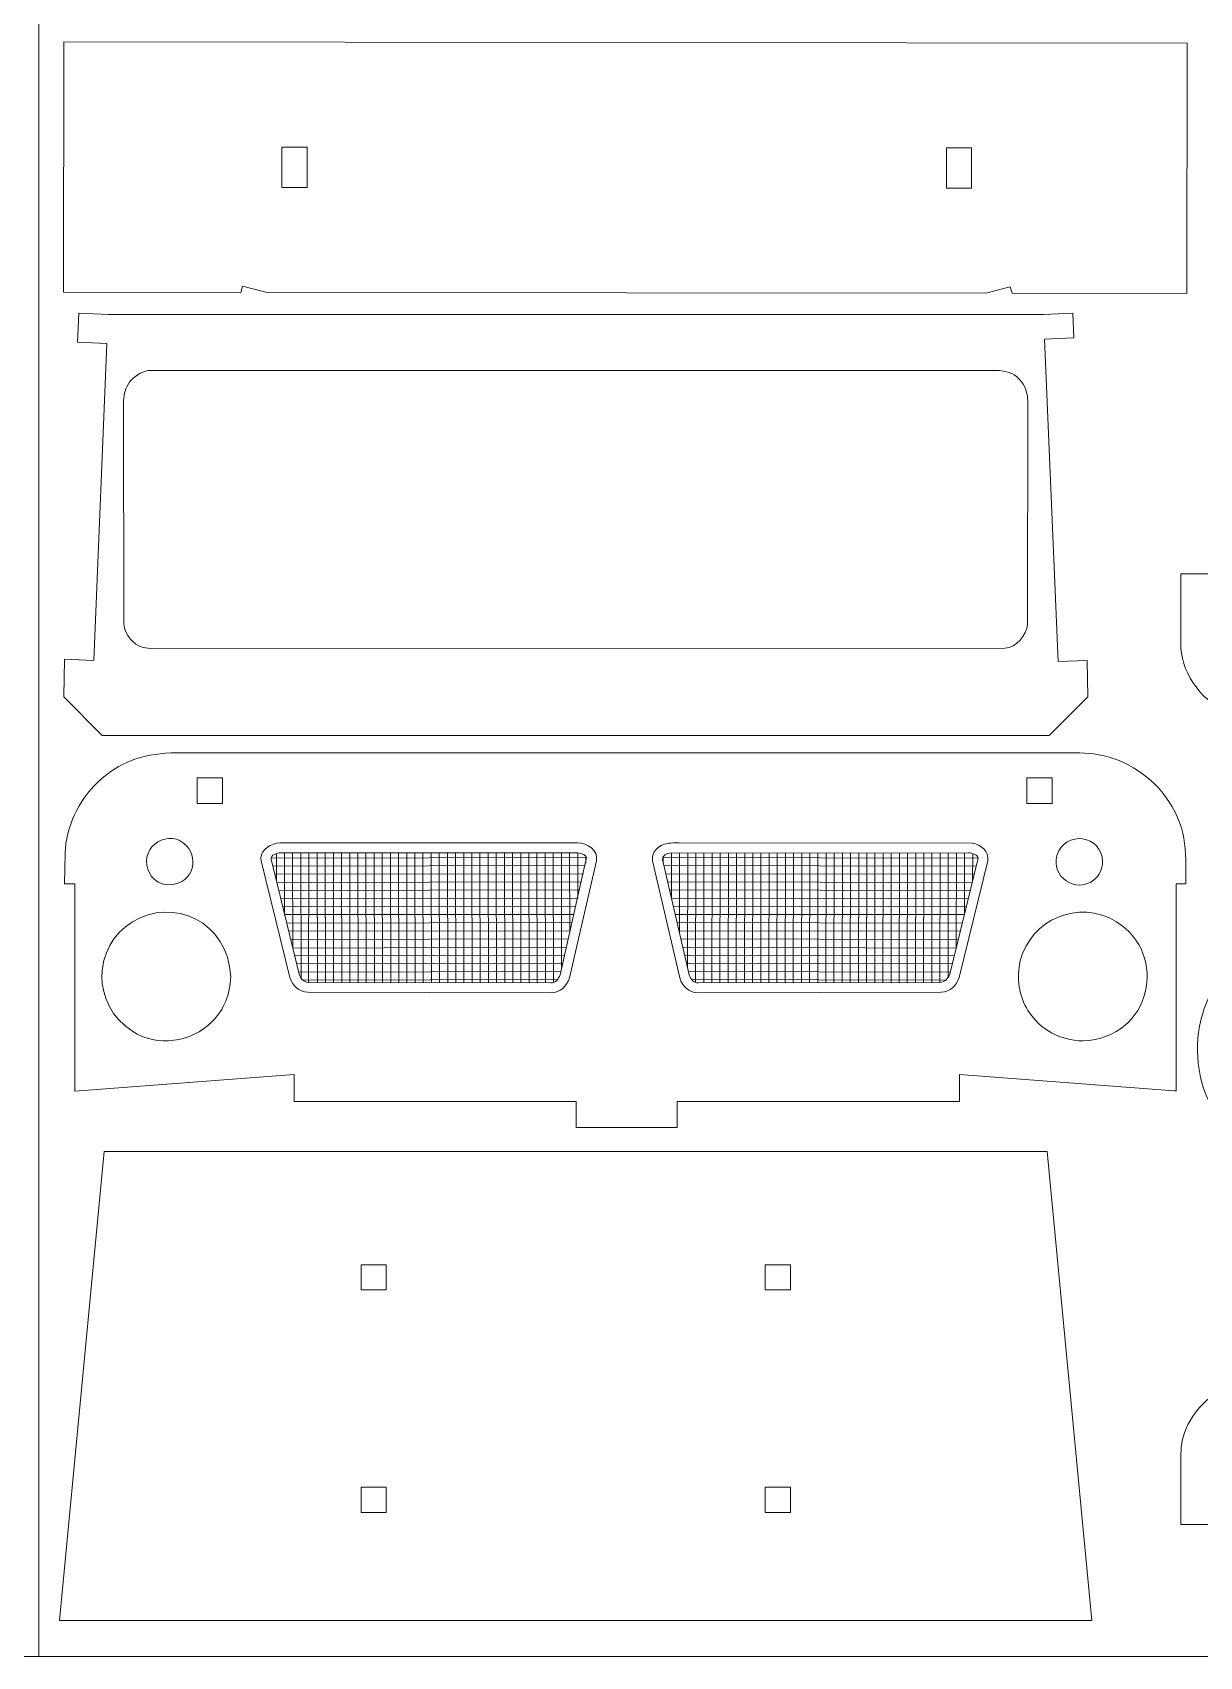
# Model space of a CAD drawing. Header units: millimetres. Extents: x 286 to 667, y 349 to 1219.
# Drawn here: x 475.7 to 593.5, y 349.3 to 513.3 of the extents above; entities that cross this region are included whole.
import ezdxf

# ---------------------------------------------------------------- set-up
doc = ezdxf.new("R2010")
doc.units = ezdxf.units.MM
doc.header["$MEASUREMENT"] = 0
doc.layers.add('Camada 1', color=7, linetype='Continuous')

msp = doc.modelspace()

# ---------------------------------------------------------------- linework, layer by layer
at = {"layer": 'Camada 1', "color": 3, "lineweight": 0}
for points in [[(286.362, 349.323), (476.362, 349.323), (476.362, 639.323), (286.362, 639.323), (286.362, 349.323)], [(476.362, 349.323), (666.362, 349.323), (666.362, 639.323), (476.362, 639.323), (476.362, 349.323)]]:
    msp.add_lwpolyline(points, close=True, dxfattribs=at)
at = {"layer": 'Camada 1', "color": 5, "lineweight": 9}
for points, knots in [([(571.9558, 486.9475), (571.9558, 486.9475), (499.3808, 487.0226), (499.3808, 487.0226), (499.3808, 487.0226), (499.3808, 487.0226), (496.9058, 487.6726), (496.9058, 487.6726), (496.9058, 487.6726), (496.9058, 487.6726), (496.7308, 487.0226), (496.7308, 487.0226), (496.7308, 487.0226), (496.7308, 487.0226), (478.8308, 487.0475), (478.8308, 487.0475), (478.8308, 487.0475), (478.8308, 487.0475), (478.8558, 512.3226), (478.8558, 512.3226), (478.8558, 512.3226), (478.8558, 512.3226), (592.2558, 512.1976), (592.2558, 512.1976), (592.2558, 512.1976), (592.2558, 512.1976), (592.2308, 486.9226), (592.2308, 486.9226), (592.2308, 486.9226), (592.2308, 486.9226), (574.5808, 486.9475), (574.5808, 486.9475), (574.5808, 486.9475), (574.5808, 486.9475), (574.4058, 487.5976), (574.4058, 487.5976), (574.4058, 487.5976), (574.4058, 487.5976), (571.9558, 486.9475), (571.9558, 486.9475)], [0, 0, 0, 0, 0.09090909, 0.09090909, 0.09090909, 0.09090909, 0.18181818, 0.18181818, 0.18181818, 0.18181818, 0.27272727, 0.27272727, 0.27272727, 0.27272727, 0.36363636, 0.36363636, 0.36363636, 0.36363636, 0.45454545, 0.45454545, 0.45454545, 0.45454545, 0.54545455, 0.54545455, 0.54545455, 0.54545455, 0.63636364, 0.63636364, 0.63636364, 0.63636364, 0.72727273, 0.72727273, 0.72727273, 0.72727273, 0.81818182, 0.81818182, 0.81818182, 0.81818182, 1, 1, 1, 1]), ([(577.8559, 482.3101), (577.8559, 482.3101), (580.8309, 482.4351), (580.8309, 482.4351), (580.8309, 482.4351), (580.8309, 482.4351), (580.7058, 484.9351), (580.7058, 484.9351), (580.7058, 484.9351), (580.7058, 484.9351), (577.7558, 484.8101), (577.7558, 484.8101), (577.7558, 484.8101), (577.7558, 484.8101), (483.3308, 484.8101), (483.3308, 484.8101), (483.3308, 484.8101), (483.3308, 484.8101), (480.3808, 484.9351), (480.3808, 484.9351), (480.3808, 484.9351), (480.3808, 484.9351), (480.2558, 482.0101), (480.2558, 482.0101), (480.2558, 482.0101), (480.2558, 482.0101), (483.2058, 481.8851), (483.2058, 481.8851), (483.2058, 481.8851), (483.2058, 481.8851), (481.9058, 449.8851), (481.9058, 449.8851), (481.9058, 449.8851), (481.9058, 449.8851), (478.9308, 450.0101), (478.9308, 450.0101), (478.9308, 450.0101), (478.9308, 450.0101), (478.8558, 446.1851), (478.8558, 446.1851), (478.8558, 446.1851), (478.8558, 446.1851), (482.7558, 442.3101), (482.7558, 442.3101), (482.7558, 442.3101), (482.7558, 442.3101), (578.3308, 442.3101), (578.3308, 442.3101), (578.3308, 442.3101), (578.3308, 442.3101), (582.2308, 446.1851), (582.2308, 446.1851), (582.2308, 446.1851), (582.2308, 446.1851), (582.1808, 449.8851), (582.1808, 449.8851), (582.1808, 449.8851), (582.1808, 449.8851), (579.2308, 449.7601), (579.2308, 449.7601), (579.2308, 449.7601), (579.2308, 449.7601), (577.8559, 482.3101), (577.8559, 482.3101)], [0, 0, 0, 0, 0.05882353, 0.05882353, 0.05882353, 0.05882353, 0.11764706, 0.11764706, 0.11764706, 0.11764706, 0.17647059, 0.17647059, 0.17647059, 0.17647059, 0.23529412, 0.23529412, 0.23529412, 0.23529412, 0.29411765, 0.29411765, 0.29411765, 0.29411765, 0.35294118, 0.35294118, 0.35294118, 0.35294118, 0.41176471, 0.41176471, 0.41176471, 0.41176471, 0.47058824, 0.47058824, 0.47058824, 0.47058824, 0.52941176, 0.52941176, 0.52941176, 0.52941176, 0.58823529, 0.58823529, 0.58823529, 0.58823529, 0.64705882, 0.64705882, 0.64705882, 0.64705882, 0.70588235, 0.70588235, 0.70588235, 0.70588235, 0.76470588, 0.76470588, 0.76470588, 0.76470588, 0.82352941, 0.82352941, 0.82352941, 0.82352941, 0.88235294, 0.88235294, 0.88235294, 0.88235294, 1, 1, 1, 1]), ([(573.3058, 479.1601), (573.3058, 479.1601), (487.3808, 479.1351), (487.3808, 479.1351), (487.3808, 479.1351), (486.7053, 479.0075), (485.8857, 478.546), (485.5058, 477.9601), (485.5058, 477.9601), (485.0807, 477.3046), (484.9525, 476.8651), (484.9058, 476.0851), (484.9058, 476.0851), (484.9058, 476.0851), (484.9308, 453.5351), (484.9308, 453.5351), (484.9308, 453.5351), (485.0621, 452.4733), (485.8385, 451.4748), (486.8808, 451.1851), (486.8808, 451.1851), (486.8808, 451.1851), (487.5808, 451.0851), (487.5808, 451.0851), (487.5808, 451.0851), (487.5808, 451.0851), (573.8809, 451.1101), (573.8809, 451.1101), (573.8809, 451.1101), (574.9623, 451.1717), (576.0872, 452.4311), (576.1558, 453.5351), (576.1558, 453.5351), (576.1558, 453.5351), (576.1808, 476.0851), (576.1808, 476.0851), (576.1808, 476.0851), (576.1417, 476.7385), (575.9974, 477.4372), (575.5808, 477.9601), (575.5808, 477.9601), (574.8044, 478.9347), (574.3624, 478.92), (573.3058, 479.1601)], [0, 0, 0, 0, 0.08333333, 0.08333333, 0.08333333, 0.08333333, 0.16666667, 0.16666667, 0.16666667, 0.16666667, 0.25, 0.25, 0.25, 0.25, 0.33333333, 0.33333333, 0.33333333, 0.33333333, 0.41666667, 0.41666667, 0.41666667, 0.41666667, 0.5, 0.5, 0.5, 0.5, 0.58333333, 0.58333333, 0.58333333, 0.58333333, 0.66666667, 0.66666667, 0.66666667, 0.66666667, 0.75, 0.75, 0.75, 0.75, 0.83333333, 0.83333333, 0.83333333, 0.83333333, 1, 1, 1, 1]), ([(613.9015, 373.1601), (615.0091, 371.0557), (614.8265, 370.1025), (614.8265, 367.6601), (614.8265, 367.6601), (614.8265, 367.6601), (614.8265, 362.6101), (614.8265, 362.6101), (614.8265, 362.6101), (614.8265, 362.6101), (605.7765, 362.6351), (605.7765, 362.6351), (605.7765, 362.6351), (605.7765, 362.6351), (605.7765, 354.7851), (605.7765, 354.7851), (605.7765, 354.7851), (605.7765, 354.7851), (604.5015, 354.7851), (604.5015, 354.7851), (604.5015, 354.7851), (604.5015, 354.7851), (604.5015, 352.2351), (604.5015, 352.2351), (604.5015, 352.2351), (604.5015, 352.2351), (601.9515, 352.2351), (601.9515, 352.2351), (601.9515, 352.2351), (601.9515, 352.2351), (601.9515, 354.7851), (601.9515, 354.7851), (601.9515, 354.7851), (601.9515, 354.7851), (600.6765, 354.8101), (600.6765, 354.8101), (600.6765, 354.8101), (600.6765, 354.8101), (600.6765, 362.6351), (600.6765, 362.6351), (600.6765, 362.6351), (600.6765, 362.6351), (591.6265, 362.6351), (591.6265, 362.6351), (591.6265, 362.6351), (591.6265, 363.8572), (591.5664, 369.9239), (591.6765, 370.6351), (591.6765, 370.6351), (592.0352, 372.9526), (593.608, 375.0941), (595.6765, 376.1851), (595.6765, 376.1851), (598.3833, 377.6128), (599.7901, 380.3786), (599.9265, 383.3851), (599.9265, 383.3851), (599.9265, 383.3851), (599.9265, 400.6851), (599.9265, 400.6851), (599.9265, 400.6851), (598.5068, 401.1583), (597.9099, 401.3255), (596.7015, 402.3601), (596.7015, 402.3601), (592.0418, 406.3497), (592.0298, 415.8562), (597.6265, 419.5851), (597.6265, 419.5851), (598.3243, 420.05), (599.1375, 420.2971), (599.9265, 420.5601), (599.9265, 420.5601), (599.9265, 420.5601), (599.9265, 437.8601), (599.9265, 437.8601), (599.9265, 437.8601), (599.8046, 440.7919), (598.6597, 442.9734), (596.2765, 444.6851), (596.2765, 444.6851), (594.9298, 445.6524), (594.3856, 445.5736), (593.1265, 447.2351), (593.1265, 447.2351), (592.3227, 448.2957), (591.7212, 449.7778), (591.6265, 451.1101), (591.6265, 451.1101), (591.6265, 451.1101), (591.6265, 458.6351), (591.6265, 458.6351), (591.6265, 458.6351), (591.6265, 458.6351), (600.6515, 458.6351), (600.6515, 458.6351), (600.6515, 458.6351), (600.6515, 458.6351), (600.6515, 466.4601), (600.6515, 466.4601), (600.6515, 466.4601), (600.6515, 466.4601), (601.9265, 466.4601), (601.9265, 466.4601), (601.9265, 466.4601), (601.9265, 466.4601), (601.9265, 469.0101), (601.9265, 469.0101), (601.9265, 469.0101), (601.9265, 469.0101), (604.4765, 469.0101), (604.4765, 469.0101), (604.4765, 469.0101), (604.4765, 469.0101), (604.4765, 466.4601), (604.4765, 466.4601), (604.4765, 466.4601), (604.4765, 466.4601), (605.7765, 466.4601), (605.7765, 466.4601), (605.7765, 466.4601), (605.7765, 466.4601), (605.7765, 458.6351), (605.7765, 458.6351), (605.7765, 458.6351), (605.7765, 458.6351), (614.8265, 458.6351), (614.8265, 458.6351), (614.8265, 458.6351), (614.8265, 457.3316), (614.8906, 451.4822), (614.7765, 450.6601), (614.7765, 450.6601), (614.6504, 449.7516), (614.3237, 448.9052), (613.8765, 448.1101), (613.8765, 448.1101), (613.8765, 448.1101), (623.4765, 448.1101), (623.4765, 448.1101), (623.4765, 448.1101), (623.4765, 448.1101), (623.4765, 445.5351), (623.4765, 445.5351), (623.4765, 445.5351), (623.4765, 445.5351), (614.5265, 445.5351), (614.5265, 445.5351), (614.5265, 445.5351), (614.5265, 445.5351), (614.5265, 442.9601), (614.5265, 442.9601), (614.5265, 442.9601), (614.5265, 442.9601), (616.5265, 442.9601), (616.5265, 442.9601), (616.5265, 442.9601), (616.5265, 442.9601), (616.5265, 440.4101), (616.5265, 440.4101), (616.5265, 440.4101), (616.5265, 440.4101), (606.9515, 440.4101), (606.9515, 440.4101), (606.9515, 440.4101), (606.6916, 439.5784), (606.5515, 438.7326), (606.5515, 437.8601), (606.5515, 437.8601), (606.5515, 437.8601), (606.5515, 420.5851), (606.5515, 420.5851), (606.5515, 420.5851), (608.3342, 419.9484), (609.1997, 419.6205), (610.5765, 418.0601), (610.5765, 418.0601), (613.6923, 414.5289), (613.9183, 408.7377), (611.6015, 404.6101), (611.6015, 404.6101), (610.7669, 403.1232), (609.2422, 401.6941), (607.6265, 401.0601), (607.6265, 401.0601), (607.6265, 401.0601), (606.5515, 400.6851), (606.5515, 400.6851), (606.5515, 400.6851), (606.5515, 400.6851), (606.5515, 383.3851), (606.5515, 383.3851), (606.5515, 383.3851), (606.5786, 382.2987), (606.6977, 381.8753), (606.9515, 380.8601), (606.9515, 380.8601), (606.9515, 380.8601), (616.5265, 380.8601), (616.5265, 380.8601), (616.5265, 380.8601), (616.5265, 380.8601), (616.5265, 378.2851), (616.5265, 378.2851), (616.5265, 378.2851), (616.5265, 378.2851), (614.5265, 378.2851), (614.5265, 378.2851), (614.5265, 378.2851), (614.5265, 378.2851), (614.5265, 375.7101), (614.5265, 375.7101), (614.5265, 375.7101), (614.5265, 375.7101), (623.4765, 375.7101), (623.4765, 375.7101), (623.4765, 375.7101), (623.4765, 375.7101), (623.4765, 373.1601), (623.4765, 373.1601), (623.4765, 373.1601), (623.4765, 373.1601), (613.9015, 373.1601), (613.9015, 373.1601)], [0, 0, 0, 0, 0.01754386, 0.01754386, 0.01754386, 0.01754386, 0.03508772, 0.03508772, 0.03508772, 0.03508772, 0.05263158, 0.05263158, 0.05263158, 0.05263158, 0.07017544, 0.07017544, 0.07017544, 0.07017544, 0.0877193, 0.0877193, 0.0877193, 0.0877193, 0.10526316, 0.10526316, 0.10526316, 0.10526316, 0.12280702, 0.12280702, 0.12280702, 0.12280702, 0.14035088, 0.14035088, 0.14035088, 0.14035088, 0.15789474, 0.15789474, 0.15789474, 0.15789474, 0.1754386, 0.1754386, 0.1754386, 0.1754386, 0.19298246, 0.19298246, 0.19298246, 0.19298246, 0.21052632, 0.21052632, 0.21052632, 0.21052632, 0.22807018, 0.22807018, 0.22807018, 0.22807018, 0.24561404, 0.24561404, 0.24561404, 0.24561404, 0.26315789, 0.26315789, 0.26315789, 0.26315789, 0.28070175, 0.28070175, 0.28070175, 0.28070175, 0.29824561, 0.29824561, 0.29824561, 0.29824561, 0.31578947, 0.31578947, 0.31578947, 0.31578947, 0.33333333, 0.33333333, 0.33333333, 0.33333333, 0.35087719, 0.35087719, 0.35087719, 0.35087719, 0.36842105, 0.36842105, 0.36842105, 0.36842105, 0.38596491, 0.38596491, 0.38596491, 0.38596491, 0.40350877, 0.40350877, 0.40350877, 0.40350877, 0.42105263, 0.42105263, 0.42105263, 0.42105263, 0.43859649, 0.43859649, 0.43859649, 0.43859649, 0.45614035, 0.45614035, 0.45614035, 0.45614035, 0.47368421, 0.47368421, 0.47368421, 0.47368421, 0.49122807, 0.49122807, 0.49122807, 0.49122807, 0.50877193, 0.50877193, 0.50877193, 0.50877193, 0.52631579, 0.52631579, 0.52631579, 0.52631579, 0.54385965, 0.54385965, 0.54385965, 0.54385965, 0.56140351, 0.56140351, 0.56140351, 0.56140351, 0.57894737, 0.57894737, 0.57894737, 0.57894737, 0.59649123, 0.59649123, 0.59649123, 0.59649123, 0.61403509, 0.61403509, 0.61403509, 0.61403509, 0.63157895, 0.63157895, 0.63157895, 0.63157895, 0.64912281, 0.64912281, 0.64912281, 0.64912281, 0.66666667, 0.66666667, 0.66666667, 0.66666667, 0.68421053, 0.68421053, 0.68421053, 0.68421053, 0.70175439, 0.70175439, 0.70175439, 0.70175439, 0.71929825, 0.71929825, 0.71929825, 0.71929825, 0.73684211, 0.73684211, 0.73684211, 0.73684211, 0.75438596, 0.75438596, 0.75438596, 0.75438596, 0.77192982, 0.77192982, 0.77192982, 0.77192982, 0.78947368, 0.78947368, 0.78947368, 0.78947368, 0.80701754, 0.80701754, 0.80701754, 0.80701754, 0.8245614, 0.8245614, 0.8245614, 0.8245614, 0.84210526, 0.84210526, 0.84210526, 0.84210526, 0.85964912, 0.85964912, 0.85964912, 0.85964912, 0.87719298, 0.87719298, 0.87719298, 0.87719298, 0.89473684, 0.89473684, 0.89473684, 0.89473684, 0.9122807, 0.9122807, 0.9122807, 0.9122807, 0.92982456, 0.92982456, 0.92982456, 0.92982456, 0.94736842, 0.94736842, 0.94736842, 0.94736842, 0.96491228, 0.96491228, 0.96491228, 0.96491228, 1, 1, 1, 1]), ([(489.6677, 440.5351), (486.7766, 440.4142), (484.398, 439.5786), (482.2677, 437.5601), (482.2677, 437.5601), (480.3692, 435.7613), (479.093, 433.0458), (478.9927, 430.435), (478.9927, 430.435), (478.9927, 430.435), (478.9427, 427.31), (478.9427, 427.31), (478.9427, 427.31), (478.9427, 427.31), (479.9677, 427.31), (479.9677, 427.31), (479.9677, 427.31), (479.9677, 427.31), (479.9677, 406.3851), (479.9677, 406.3851), (479.9677, 406.3851), (479.9677, 406.3851), (502.1177, 408.0851), (502.1177, 408.0851), (502.1177, 408.0851), (502.1177, 408.0851), (502.1177, 405.3601), (502.1177, 405.3601), (502.1177, 405.3601), (502.1177, 405.3601), (530.5927, 405.3601), (530.5927, 405.3601), (530.5927, 405.3601), (530.5927, 405.3601), (530.5927, 402.7101), (530.5927, 402.7101), (530.5927, 402.7101), (530.5927, 402.7101), (540.7928, 402.7101), (540.7928, 402.7101), (540.7928, 402.7101), (540.7928, 402.7101), (540.7928, 405.3601), (540.7928, 405.3601), (540.7928, 405.3601), (540.7928, 405.3601), (569.2677, 405.3601), (569.2677, 405.3601), (569.2677, 405.3601), (569.2677, 405.3601), (569.2677, 408.0851), (569.2677, 408.0851), (569.2677, 408.0851), (569.2677, 408.0851), (590.9427, 406.4351), (590.9427, 406.4351), (590.9427, 406.4351), (590.9427, 406.4351), (591.1427, 406.4351), (591.1427, 406.4351), (591.1427, 406.4351), (591.1427, 406.4351), (591.1427, 427.31), (591.1427, 427.31), (591.1427, 427.31), (591.1427, 427.31), (592.1427, 427.31), (592.1427, 427.31), (592.1427, 427.31), (592.1427, 430.7854), (592.262, 433.1734), (590.0177, 436.21), (590.0177, 436.21), (588.385, 438.4191), (585.5846, 440.1268), (582.8427, 440.4351), (582.8427, 440.4351), (582.8427, 440.4351), (581.4427, 440.5351), (581.4427, 440.5351), (581.4427, 440.5351), (581.4427, 440.5351), (489.6677, 440.5351), (489.6677, 440.5351)], [0, 0, 0, 0, 0.04545455, 0.04545455, 0.04545455, 0.04545455, 0.09090909, 0.09090909, 0.09090909, 0.09090909, 0.13636364, 0.13636364, 0.13636364, 0.13636364, 0.18181818, 0.18181818, 0.18181818, 0.18181818, 0.22727273, 0.22727273, 0.22727273, 0.22727273, 0.27272727, 0.27272727, 0.27272727, 0.27272727, 0.31818182, 0.31818182, 0.31818182, 0.31818182, 0.36363636, 0.36363636, 0.36363636, 0.36363636, 0.40909091, 0.40909091, 0.40909091, 0.40909091, 0.45454545, 0.45454545, 0.45454545, 0.45454545, 0.5, 0.5, 0.5, 0.5, 0.54545455, 0.54545455, 0.54545455, 0.54545455, 0.59090909, 0.59090909, 0.59090909, 0.59090909, 0.63636364, 0.63636364, 0.63636364, 0.63636364, 0.68181818, 0.68181818, 0.68181818, 0.68181818, 0.72727273, 0.72727273, 0.72727273, 0.72727273, 0.77272727, 0.77272727, 0.77272727, 0.77272727, 0.81818182, 0.81818182, 0.81818182, 0.81818182, 0.86363636, 0.86363636, 0.86363636, 0.86363636, 0.90909091, 0.90909091, 0.90909091, 0.90909091, 1, 1, 1, 1]), ([(578.1183, 400.2976), (578.1183, 400.2976), (482.9434, 400.2976), (482.9434, 400.2976), (482.9434, 400.2976), (482.9434, 400.2976), (478.4433, 352.9477), (478.4433, 352.9477), (478.4433, 352.9477), (478.4433, 352.9477), (582.6433, 352.9477), (582.6433, 352.9477), (582.6433, 352.9477), (582.6433, 352.9477), (578.1183, 400.2976), (578.1183, 400.2976)], [0, 0, 0, 0, 0.2, 0.2, 0.2, 0.2, 0.4, 0.4, 0.4, 0.4, 0.6, 0.6, 0.6, 0.6, 1, 1, 1, 1])]:
    msp.add_open_spline(points, degree=3, knots=knots, dxfattribs=at)
at = {"layer": 'Camada 1', "color": 250, "lineweight": 9}
for points in [[(500.8808, 501.6976), (500.8808, 500.3393), (500.8808, 498.9809), (500.8808, 497.6226), (500.8808, 497.6226), (501.7308, 497.6226), (502.5808, 497.6226), (503.4308, 497.6226), (503.4308, 497.6226), (503.4308, 498.9809), (503.4308, 500.3393), (503.4308, 501.6976), (503.4308, 501.6976), (502.5808, 501.6976), (501.7308, 501.6976), (500.8808, 501.6976)], [(567.9558, 497.5476), (568.8058, 497.5476), (569.6558, 497.5476), (570.5058, 497.5476), (570.5058, 497.5476), (570.5058, 498.9059), (570.5058, 500.2643), (570.5058, 501.6226), (570.5058, 501.6226), (569.6558, 501.6226), (568.8058, 501.6226), (567.9558, 501.6226), (567.9558, 501.6226), (567.9558, 500.2643), (567.9558, 498.9059), (567.9558, 497.5476)], [(492.3427, 435.4351), (493.1927, 435.4351), (494.0427, 435.4351), (494.8927, 435.4351), (494.8927, 435.4351), (494.8927, 436.2934), (494.8927, 437.1518), (494.8927, 438.0101), (494.8927, 438.0101), (494.0427, 438.0101), (493.1927, 438.0101), (492.3427, 438.0101), (492.3427, 438.0101), (492.3427, 437.1518), (492.3427, 436.2934), (492.3427, 435.4351)], [(578.6427, 438.0101), (577.7927, 438.0101), (576.9427, 438.0101), (576.0927, 438.0101), (576.0927, 438.0101), (576.0927, 437.1518), (576.0927, 436.2934), (576.0927, 435.4351), (576.0927, 435.4351), (576.9427, 435.4351), (577.7927, 435.4351), (578.6427, 435.4351), (578.6427, 435.4351), (578.6427, 436.2934), (578.6427, 437.1518), (578.6427, 438.0101)], [(508.8683, 388.8727), (508.8683, 388.0227), (508.8683, 387.1727), (508.8683, 386.3227), (508.8683, 386.3227), (509.7183, 386.3227), (510.5683, 386.3227), (511.4183, 386.3227), (511.4183, 386.3227), (511.4183, 387.1727), (511.4183, 388.0227), (511.4183, 388.8727), (511.4183, 388.8727), (510.5683, 388.8727), (509.7183, 388.8727), (508.8683, 388.8727)], [(549.6683, 388.8727), (549.6683, 388.0227), (549.6683, 387.1727), (549.6683, 386.3227), (549.6683, 386.3227), (550.5183, 386.3227), (551.3683, 386.3227), (552.2183, 386.3227), (552.2183, 386.3227), (552.2183, 387.1727), (552.2183, 388.0227), (552.2183, 388.8727), (552.2183, 388.8727), (551.3683, 388.8727), (550.5183, 388.8727), (549.6683, 388.8727)], [(508.8683, 366.4227), (508.8683, 365.5727), (508.8683, 364.7227), (508.8683, 363.8727), (508.8683, 363.8727), (509.7183, 363.8727), (510.5683, 363.8727), (511.4183, 363.8727), (511.4183, 363.8727), (511.4183, 364.7227), (511.4183, 365.5727), (511.4183, 366.4227), (511.4183, 366.4227), (510.5683, 366.4227), (509.7183, 366.4227), (508.8683, 366.4227)], [(549.6683, 363.8727), (550.5183, 363.8727), (551.3683, 363.8727), (552.2183, 363.8727), (552.2183, 363.8727), (552.2183, 364.7227), (552.2183, 365.5727), (552.2183, 366.4227), (552.2183, 366.4227), (551.3683, 366.4227), (550.5183, 366.4227), (549.6683, 366.4227), (549.6683, 366.4227), (549.6683, 365.5727), (549.6683, 364.7227), (549.6683, 363.8727)]]:
    msp.add_open_spline(points, degree=3, knots=[0, 0, 0, 0, 0.2, 0.2, 0.2, 0.2, 0.4, 0.4, 0.4, 0.4, 0.6, 0.6, 0.6, 0.6, 1, 1, 1, 1], dxfattribs=at)
at = {"layer": 'Camada 1', "color": 240, "lineweight": 9}
for points, knots in [([(489.5677, 427.21), (488.6915, 427.2777), (488.008, 427.547), (487.5427, 428.36), (487.5427, 428.36), (486.2308, 430.6524), (489.0329, 432.9581), (490.9927, 431.4101), (490.9927, 431.4101), (492.5635, 430.1693), (492.1163, 427.4068), (489.5677, 427.21)], [0, 0, 0, 0, 0.25, 0.25, 0.25, 0.25, 0.5, 0.5, 0.5, 0.5, 1, 1, 1, 1]), ([(583.7177, 429.56), (583.7177, 432.2375), (579.8958, 432.8144), (579.1177, 430.185), (579.1177, 430.185), (578.4975, 428.0895), (580.9555, 426.3173), (582.8177, 427.6851), (582.8177, 427.6851), (583.4027, 428.1148), (583.7177, 428.8322), (583.7177, 429.56)], [0, 0, 0, 0, 0.25, 0.25, 0.25, 0.25, 0.5, 0.5, 0.5, 0.5, 1, 1, 1, 1]), ([(498.7688, 429.9558), (498.7688, 429.9558), (498.8006, 429.6359), (498.8006, 429.6359), (498.8006, 429.6359), (498.8006, 429.6359), (501.6843, 417.8821), (501.6843, 417.8821), (501.6843, 417.8821), (501.9862, 417.0267), (502.5785, 416.4219), (503.5076, 416.3778), (503.5076, 416.3778), (503.5076, 416.3778), (528.0795, 416.3189), (528.0795, 416.3189), (528.0795, 416.3189), (529.0021, 416.3584), (529.6093, 416.9582), (529.9061, 417.8225), (529.9061, 417.8225), (529.9061, 417.8225), (532.6439, 429.6359), (532.6439, 429.6359), (532.6439, 429.6359), (532.8222, 430.7544), (531.7105, 431.4177), (530.7268, 431.4601), (530.7268, 431.4601), (530.7268, 431.4601), (500.7177, 431.4601), (500.7177, 431.4601), (500.7177, 431.4601), (499.8019, 431.4205), (498.805, 430.8263), (498.7688, 429.9558)], [0, 0, 0, 0, 0.1, 0.1, 0.1, 0.1, 0.2, 0.2, 0.2, 0.2, 0.3, 0.3, 0.3, 0.3, 0.4, 0.4, 0.4, 0.4, 0.5, 0.5, 0.5, 0.5, 0.6, 0.6, 0.6, 0.6, 0.7, 0.7, 0.7, 0.7, 0.8, 0.8, 0.8, 0.8, 1, 1, 1, 1]), ([(541.0345, 417.8225), (541.0345, 417.8225), (538.2967, 429.6359), (538.2967, 429.6359), (538.2967, 429.6359), (538.2448, 430.2219), (538.3851, 430.6313), (538.9062, 431.0219), (538.9062, 431.0219), (539.5605, 431.5124), (540.1977, 431.4494), (540.9928, 431.4601), (540.9928, 431.4601), (540.9928, 431.4601), (570.574, 431.4297), (570.574, 431.4297), (570.574, 431.4297), (571.3891, 431.2919), (572.3109, 430.6323), (572.14, 429.6359), (572.14, 429.6359), (572.14, 429.6359), (569.2563, 417.8821), (569.2563, 417.8821), (569.2563, 417.8821), (568.9524, 417.021), (568.3566, 416.4216), (567.433, 416.3778), (567.433, 416.3778), (567.433, 416.3778), (542.8611, 416.3189), (542.8611, 416.3189), (542.8611, 416.3189), (541.9385, 416.3584), (541.3313, 416.9582), (541.0345, 417.8225)], [0, 0, 0, 0, 0.1, 0.1, 0.1, 0.1, 0.2, 0.2, 0.2, 0.2, 0.3, 0.3, 0.3, 0.3, 0.4, 0.4, 0.4, 0.4, 0.5, 0.5, 0.5, 0.5, 0.6, 0.6, 0.6, 0.6, 0.7, 0.7, 0.7, 0.7, 0.8, 0.8, 0.8, 0.8, 1, 1, 1, 1]), ([(500.7668, 425.8188), (500.7668, 425.8188), (530.7474, 425.882), (530.7474, 425.882), (530.7474, 425.882), (530.7474, 425.882), (530.7424, 430.455), (530.7424, 430.455), (530.7424, 430.455), (530.7424, 430.455), (500.7609, 430.4601), (500.7609, 430.4601), (500.7609, 430.4601), (500.4055, 430.4447), (499.743, 430.2642), (499.7887, 429.8053), (499.7887, 429.8053), (499.7887, 429.8053), (502.6319, 418.2166), (502.6319, 418.2166), (502.6319, 418.2166), (502.7989, 417.7434), (503.0495, 417.4016), (503.555, 417.3777)], [0, 0, 0, 0, 0.14285714, 0.14285714, 0.14285714, 0.14285714, 0.28571429, 0.28571429, 0.28571429, 0.28571429, 0.42857143, 0.42857143, 0.42857143, 0.42857143, 0.57142857, 0.57142857, 0.57142857, 0.57142857, 0.71428571, 0.71428571, 0.71428571, 0.71428571, 1, 1, 1, 1]), ([(499.7804, 429.9272), (499.7804, 429.9272), (531.6349, 429.9944), (531.6349, 429.9944), (531.6349, 429.9944), (531.6349, 429.9944), (528.9553, 418.149), (528.9553, 418.149), (528.9553, 418.149), (528.797, 417.6881), (528.5378, 417.3404), (528.0367, 417.319), (528.0367, 417.319), (528.0367, 417.319), (503.555, 417.3777), (503.555, 417.3777), (503.555, 417.3777), (503.555, 417.3777), (503.6135, 430.4601), (503.6135, 430.4601)], [0, 0, 0, 0, 0.16666667, 0.16666667, 0.16666667, 0.16666667, 0.33333333, 0.33333333, 0.33333333, 0.33333333, 0.5, 0.5, 0.5, 0.5, 0.66666667, 0.66666667, 0.66666667, 0.66666667, 1, 1, 1, 1]), ([(501.1472, 430.4601), (501.1472, 430.4601), (501.1604, 424.2144), (501.1604, 424.2144), (501.1604, 424.2144), (501.1604, 424.2144), (530.3662, 424.237), (530.3662, 424.237)], [0, 0, 0, 0, 0.33333333, 0.33333333, 0.33333333, 0.33333333, 1, 1, 1, 1]), ([(501.9693, 430.4601), (501.9693, 430.4601), (501.9895, 420.8348), (501.9895, 420.8348), (501.9895, 420.8348), (501.9895, 420.8348), (529.6038, 420.9472), (529.6038, 420.9472)], [0, 0, 0, 0, 0.33333333, 0.33333333, 0.33333333, 0.33333333, 1, 1, 1, 1]), ([(567.3269, 430.4601), (567.3269, 430.4601), (567.2993, 417.3775), (567.2993, 417.3775), (567.2993, 417.3775), (567.2993, 417.3775), (542.9039, 417.319), (542.9039, 417.319), (542.9039, 417.319), (542.4028, 417.3404), (542.1436, 417.6881), (541.9853, 418.149), (541.9853, 418.149), (541.9853, 418.149), (539.2866, 429.7937), (539.2866, 429.7937), (539.2866, 429.7937), (539.252, 430.1871), (539.778, 430.4022), (540.0014, 430.4332), (540.0014, 430.4332), (540.0014, 430.4332), (570.1796, 430.4601), (570.1796, 430.4601), (570.1796, 430.4601), (570.5914, 430.4423), (571.1513, 430.1937), (571.1627, 429.9138)], [0, 0, 0, 0, 0.125, 0.125, 0.125, 0.125, 0.25, 0.25, 0.25, 0.25, 0.375, 0.375, 0.375, 0.375, 0.5, 0.5, 0.5, 0.5, 0.625, 0.625, 0.625, 0.625, 0.75, 0.75, 0.75, 0.75, 1, 1, 1, 1]), ([(567.2993, 417.3775), (567.8045, 417.4014), (568.1456, 417.7546), (568.3087, 418.2166), (568.3087, 418.2166), (568.3087, 418.2166), (571.1627, 429.9138), (571.1627, 429.9138), (571.1627, 429.9138), (571.1627, 429.9138), (539.3055, 429.9944), (539.3055, 429.9944)], [0, 0, 0, 0, 0.25, 0.25, 0.25, 0.25, 0.5, 0.5, 0.5, 0.5, 1, 1, 1, 1]), ([(570.1736, 425.8188), (570.1736, 425.8188), (540.193, 425.882), (540.193, 425.882), (540.193, 425.882), (540.193, 425.882), (540.198, 430.455), (540.198, 430.455)], [0, 0, 0, 0, 0.33333333, 0.33333333, 0.33333333, 0.33333333, 1, 1, 1, 1]), ([(569.7932, 430.4601), (569.7932, 430.4601), (569.78, 424.2144), (569.78, 424.2144), (569.78, 424.2144), (569.78, 424.2144), (540.5742, 424.237), (540.5742, 424.237)], [0, 0, 0, 0, 0.33333333, 0.33333333, 0.33333333, 0.33333333, 1, 1, 1, 1]), ([(568.9711, 430.4601), (568.9711, 430.4601), (568.9509, 420.8348), (568.9509, 420.8348), (568.9509, 420.8348), (568.9509, 420.8348), (541.3366, 420.9472), (541.3366, 420.9472)], [0, 0, 0, 0, 0.33333333, 0.33333333, 0.33333333, 0.33333333, 1, 1, 1, 1]), ([(495.7177, 417.9601), (495.4633, 423.558), (489.8628, 425.9974), (485.7927, 423.485), (485.7927, 423.485), (481.7476, 420.9881), (481.628, 415.1228), (485.7927, 412.4351), (485.7927, 412.4351), (488.2917, 410.8223), (491.7474, 411.3097), (493.8177, 413.385), (493.8177, 413.385), (495.0972, 414.6676), (495.6328, 416.1765), (495.7177, 417.9601)], [0, 0, 0, 0, 0.2, 0.2, 0.2, 0.2, 0.4, 0.4, 0.4, 0.4, 0.6, 0.6, 0.6, 0.6, 1, 1, 1, 1]), ([(581.7177, 411.4601), (579.3916, 411.5709), (577.476, 412.5558), (576.1927, 414.535), (576.1927, 414.535), (575.2962, 415.9177), (575.0096, 417.8987), (575.4177, 419.535), (575.4177, 419.535), (576.4577, 423.705), (581.296, 425.8594), (585.1427, 423.485), (585.1427, 423.485), (590.3722, 420.257), (588.7467, 411.7795), (581.7177, 411.4601)], [0, 0, 0, 0, 0.2, 0.2, 0.2, 0.2, 0.4, 0.4, 0.4, 0.4, 0.6, 0.6, 0.6, 0.6, 1, 1, 1, 1])]:
    msp.add_open_spline(points, degree=3, knots=knots, dxfattribs=at)
for points in [[(500.3312, 427.5941), (500.3312, 427.5941), (500.3254, 430.3842), (500.3254, 430.3842)], [(502.818, 417.8191), (502.818, 417.8191), (502.7914, 430.4601), (502.7914, 430.4601)], [(504.4632, 417.3755), (504.4632, 417.3755), (504.4356, 430.4601), (504.4356, 430.4601)], [(505.2853, 417.3736), (505.2853, 417.3736), (505.2577, 430.4601), (505.2577, 430.4601)], [(506.1074, 417.3716), (506.1074, 417.3716), (506.0798, 430.4601), (506.0798, 430.4601)], [(506.9295, 417.3696), (506.9295, 417.3696), (506.9019, 430.4601), (506.9019, 430.4601)], [(507.7515, 417.3676), (507.7515, 417.3676), (507.7239, 430.4601), (507.7239, 430.4601)], [(508.5736, 417.3657), (508.5736, 417.3657), (508.546, 430.4601), (508.546, 430.4601)], [(509.3957, 417.3637), (509.3957, 417.3637), (509.3681, 430.4601), (509.3681, 430.4601)], [(510.2178, 417.3617), (510.2178, 417.3617), (510.1902, 430.4601), (510.1902, 430.4601)], [(511.0399, 417.3598), (511.0399, 417.3598), (511.0123, 430.4601), (511.0123, 430.4601)], [(511.862, 417.3578), (511.862, 417.3578), (511.8344, 430.4601), (511.8344, 430.4601)], [(512.6841, 417.3558), (512.6841, 417.3558), (512.6565, 430.4601), (512.6565, 430.4601)], [(513.5062, 417.3538), (513.5062, 417.3538), (513.4786, 430.4601), (513.4786, 430.4601)], [(514.3283, 417.3519), (514.3283, 417.3519), (514.3007, 430.4601), (514.3007, 430.4601)], [(515.1503, 417.3499), (515.1503, 417.3499), (515.1227, 430.4601), (515.1227, 430.4601)], [(515.9724, 417.3479), (515.9724, 417.3479), (515.9448, 430.4601), (515.9448, 430.4601)], [(516.7945, 417.346), (516.7945, 417.346), (516.7669, 430.4601), (516.7669, 430.4601)], [(517.6167, 417.344), (517.6167, 417.344), (517.589, 430.4601), (517.589, 430.4601)], [(518.4388, 417.342), (518.4388, 417.342), (518.4111, 430.4601), (518.4111, 430.4601)], [(519.2609, 417.34), (519.2609, 417.34), (519.2332, 430.4601), (519.2332, 430.4601)], [(520.083, 417.3381), (520.083, 417.3381), (520.0553, 430.4601), (520.0553, 430.4601)], [(520.905, 417.3361), (520.905, 417.3361), (520.8774, 430.4601), (520.8774, 430.4601)], [(521.727, 417.3341), (521.727, 417.3341), (521.6994, 430.4601), (521.6994, 430.4601)], [(522.5492, 417.3322), (522.5492, 417.3322), (522.5215, 430.4601), (522.5215, 430.4601)], [(523.3713, 417.3302), (523.3713, 417.3302), (523.3436, 430.4601), (523.3436, 430.4601)], [(524.1934, 417.3282), (524.1934, 417.3282), (524.1657, 430.4601), (524.1657, 430.4601)], [(525.0155, 417.3262), (525.0155, 417.3262), (524.9878, 430.4601), (524.9878, 430.4601)], [(525.8376, 417.3243), (525.8376, 417.3243), (525.8099, 430.4601), (525.8099, 430.4601)], [(526.6597, 417.3223), (526.6597, 417.3223), (526.632, 430.4601), (526.632, 430.4601)], [(527.4818, 417.3203), (527.4818, 417.3203), (527.4541, 430.4601), (527.4541, 430.4601)], [(528.3038, 417.3564), (528.3038, 417.3564), (528.2762, 430.4601), (528.2762, 430.4601)], [(529.1226, 418.871), (529.1226, 418.871), (529.0982, 430.4601), (529.0982, 430.4601)], [(529.9374, 422.3865), (529.9374, 422.3865), (529.9203, 430.4601), (529.9203, 430.4601)], [(530.7424, 430.455), (531.1499, 430.4374), (531.6494, 430.1994), (531.6639, 429.9063)], [(531.5667, 429.417), (531.5667, 429.417), (531.5653, 430.0946), (531.5653, 430.0946)], [(539.3737, 429.417), (539.3737, 429.417), (539.3751, 430.0946), (539.3751, 430.0946)], [(541.003, 422.3865), (541.003, 422.3865), (541.0201, 430.4601), (541.0201, 430.4601)], [(541.8178, 418.871), (541.8178, 418.871), (541.8422, 430.4601), (541.8422, 430.4601)], [(542.6366, 417.3564), (542.6366, 417.3564), (542.6642, 430.4601), (542.6642, 430.4601)], [(543.4586, 417.3203), (543.4586, 417.3203), (543.4863, 430.4601), (543.4863, 430.4601)], [(544.2807, 417.3223), (544.2807, 417.3223), (544.3084, 430.4601), (544.3084, 430.4601)], [(545.1028, 417.3243), (545.1028, 417.3243), (545.1305, 430.4601), (545.1305, 430.4601)], [(545.9249, 417.3262), (545.9249, 417.3262), (545.9526, 430.4601), (545.9526, 430.4601)], [(546.747, 417.3282), (546.747, 417.3282), (546.7747, 430.4601), (546.7747, 430.4601)], [(547.5691, 417.3302), (547.5691, 417.3302), (547.5968, 430.4601), (547.5968, 430.4601)], [(548.3912, 417.3322), (548.3912, 417.3322), (548.4189, 430.4601), (548.4189, 430.4601)], [(549.2134, 417.3341), (549.2134, 417.3341), (549.241, 430.4601), (549.241, 430.4601)], [(550.0354, 417.3361), (550.0354, 417.3361), (550.063, 430.4601), (550.063, 430.4601)], [(550.8574, 417.3381), (550.8574, 417.3381), (550.8851, 430.4601), (550.8851, 430.4601)], [(551.6795, 417.34), (551.6795, 417.34), (551.7072, 430.4601), (551.7072, 430.4601)], [(552.5016, 417.342), (552.5016, 417.342), (552.5293, 430.4601), (552.5293, 430.4601)], [(553.3237, 417.344), (553.3237, 417.344), (553.3514, 430.4601), (553.3514, 430.4601)], [(554.1459, 417.346), (554.1459, 417.346), (554.1735, 430.4601), (554.1735, 430.4601)], [(554.968, 417.3479), (554.968, 417.3479), (554.9956, 430.4601), (554.9956, 430.4601)], [(555.7901, 417.3499), (555.7901, 417.3499), (555.8177, 430.4601), (555.8177, 430.4601)], [(556.6121, 417.3519), (556.6121, 417.3519), (556.6397, 430.4601), (556.6397, 430.4601)], [(557.4342, 417.3538), (557.4342, 417.3538), (557.4618, 430.4601), (557.4618, 430.4601)], [(558.2563, 417.3558), (558.2563, 417.3558), (558.2839, 430.4601), (558.2839, 430.4601)], [(559.0784, 417.3578), (559.0784, 417.3578), (559.106, 430.4601), (559.106, 430.4601)], [(559.9005, 417.3598), (559.9005, 417.3598), (559.9281, 430.4601), (559.9281, 430.4601)], [(560.7226, 417.3617), (560.7226, 417.3617), (560.7502, 430.4601), (560.7502, 430.4601)], [(561.5447, 417.3637), (561.5447, 417.3637), (561.5723, 430.4601), (561.5723, 430.4601)], [(562.3668, 417.3657), (562.3668, 417.3657), (562.3944, 430.4601), (562.3944, 430.4601)], [(563.1889, 417.3676), (563.1889, 417.3676), (563.2165, 430.4601), (563.2165, 430.4601)], [(564.0109, 417.3696), (564.0109, 417.3696), (564.0385, 430.4601), (564.0385, 430.4601)], [(564.833, 417.3716), (564.833, 417.3716), (564.8606, 430.4601), (564.8606, 430.4601)], [(565.6551, 417.3736), (565.6551, 417.3736), (565.6827, 430.4601), (565.6827, 430.4601)], [(566.4772, 417.3755), (566.4772, 417.3755), (566.5048, 430.4601), (566.5048, 430.4601)], [(568.1224, 417.8191), (568.1224, 417.8191), (568.149, 430.4601), (568.149, 430.4601)], [(570.6092, 427.5941), (570.6092, 427.5941), (570.615, 430.3842), (570.615, 430.3842)], [(499.9604, 429.1055), (499.9604, 429.1055), (531.5099, 429.172), (531.5099, 429.172)], [(500.162, 428.2838), (500.162, 428.2838), (531.3193, 428.3495), (531.3193, 428.3495)], [(570.98, 429.1055), (570.98, 429.1055), (539.4305, 429.172), (539.4305, 429.172)], [(570.7784, 428.2838), (570.7784, 428.2838), (539.6211, 428.3495), (539.6211, 428.3495)], [(500.3636, 427.4621), (500.3636, 427.4621), (531.1287, 427.527), (531.1287, 427.527)], [(500.5652, 426.6405), (500.5652, 426.6405), (530.9381, 426.7045), (530.9381, 426.7045)], [(570.5768, 427.4621), (570.5768, 427.4621), (539.8117, 427.527), (539.8117, 427.527)], [(570.3752, 426.6405), (570.3752, 426.6405), (540.0023, 426.7045), (540.0023, 426.7045)], [(500.9684, 424.9971), (500.9684, 424.9971), (530.5568, 425.0595), (530.5568, 425.0595)], [(569.972, 424.9971), (569.972, 424.9971), (540.3836, 425.0595), (540.3836, 425.0595)], [(501.3715, 423.3539), (501.3715, 423.3539), (530.1756, 423.4147), (530.1756, 423.4147)], [(569.5689, 423.3539), (569.5689, 423.3539), (540.7648, 423.4147), (540.7648, 423.4147)], [(501.5731, 422.5322), (501.5731, 422.5322), (529.985, 422.5922), (529.985, 422.5922)], [(501.7747, 421.7105), (501.7747, 421.7105), (529.7944, 421.7697), (529.7944, 421.7697)], [(569.3673, 422.5322), (569.3673, 422.5322), (540.9554, 422.5922), (540.9554, 422.5922)], [(569.1657, 421.7105), (569.1657, 421.7105), (541.146, 421.7697), (541.146, 421.7697)], [(502.1779, 420.0672), (502.1779, 420.0672), (529.4132, 420.1247), (529.4132, 420.1247)], [(568.7625, 420.0672), (568.7625, 420.0672), (541.5272, 420.1247), (541.5272, 420.1247)], [(502.3795, 419.2455), (502.3795, 419.2455), (529.2225, 419.3022), (529.2225, 419.3022)], [(502.5811, 418.4238), (502.5811, 418.4238), (529.0319, 418.4796), (529.0319, 418.4796)], [(568.5609, 419.2455), (568.5609, 419.2455), (541.7179, 419.3022), (541.7179, 419.3022)], [(568.3593, 418.4238), (568.3593, 418.4238), (541.9085, 418.4796), (541.9085, 418.4796)], [(503.0121, 417.6027), (503.0121, 417.6027), (528.6855, 417.6568), (528.6855, 417.6568)], [(567.9283, 417.6027), (567.9283, 417.6027), (542.2549, 417.6568), (542.2549, 417.6568)]]:
    msp.add_open_spline(points, degree=3, dxfattribs=at)

doc.saveas('drawing.dxf')
